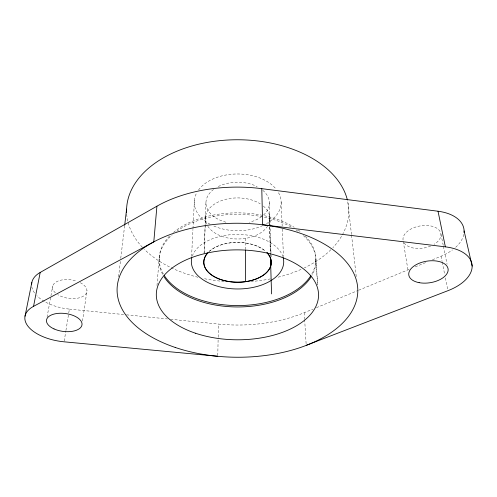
<?xml version="1.0" encoding="UTF-8"?>
<svg xmlns="http://www.w3.org/2000/svg" width="497" height="497" viewBox="0 0 497 497"><rect width="100%" height="100%" fill="white"/><g stroke="black" fill="none" stroke-linecap="round" stroke-linejoin="round"><path stroke-width="0.37" stroke-dasharray="2.48 1.86" d="M217.785 355.51L218.146 337.867M218.164 337.103L218.431 324.063A116.373 68.965 0.2 0 0 304.245 312.694L312.837 309.146M269.635 226.887L270.846 254.215M269.66 226.16L269.908 218.152M205.932 202.608L204.068 254.296L205.603 215.953M191.575 256.489L192.942 229.409M192.979 228.639L194.464 199.241M156.984 285.471L159.382 255.781M118.553 276.835L120.386 261.447M120.746 258.365L124.685 225.271M82.496 321.043L86.969 290.739M64.219 341.054L65.821 331.164M65.946 330.399L68.648 313.663M68.772 312.899L69.387 309.097A38.182 20.539 7.9 0 1 36.803 295.653M47.06 317.173L52.725 285.968M316.421 307.668L357.958 290.521M358.679 290.229L409.528 269.237M415.256 266.87L426.718 262.143M432.446 259.776L441.044 256.228A42.27 24.67 -9.9 0 0 452.444 249.923M69.387 309.097L125.76 314.756M126.536 314.837L167.464 318.944M170.552 319.254L218.431 324.063M440.982 234.379L443.268 245.568M443.417 246.313L447.076 264.211M441.044 256.228L442.094 261.472M442.243 262.217L444.79 274.953M445.387 277.947L447.635 289.186M403.272 241.511L408.149 271.095M351.478 234.516L347.745 201.521A111.086 71.127 0.2 0 1 332.866 247.68M351.565 235.28L356.262 276.711M315.831 260.801L317.658 285.11M315.906 258.744L317.713 284.943M304.245 312.694L304.611 318.77M304.655 319.528L306.121 343.812M270.884 254.98L270.958 256.502M281.153 202.279L282.172 226.036M282.302 229.105L283.483 256.694M269.43 202.733L271.014 254.433M271.039 255.203L271.089 256.744M269.163 214.101L270.393 255.166M245.332 238.405L245.388 249.221M34.535 292.944A38.182 20.539 7.9 0 1 31.858 287.067M463.8 234.422A42.27 24.67 -9.9 0 1 454.892 247.991M80.309 282.706A17.345 9.325 7.9 0 1 82.719 296.535A17.345 9.325 7.9 0 1 57.689 294.609M55.366 292.845A17.345 9.325 7.9 0 1 56.739 281.65A17.345 9.325 7.9 0 1 77.128 281.327M403.024 239.989A19.197 11.195 -9.9 0 1 429.47 225.731A19.197 11.195 -9.9 0 1 434.005 244.362M430.651 246.052A19.197 11.195 -9.9 0 1 404.185 242.977M303.375 235.597A78.458 46.308 0.2 0 1 312.141 275.089M162.612 274.276A78.458 46.308 0.2 0 1 172.31 234.789M176.721 231.279A78.458 46.308 0.2 0 1 291.801 227.309M296.082 229.931A78.458 46.308 0.2 0 1 297.902 231.186M278.531 192.718A43.469 28.385 0.2 0 1 265.137 224.408M262.751 225.588A43.469 28.385 0.2 0 1 212.542 225.476M210.163 224.29A43.469 28.385 0.2 0 1 196.862 192.538M198.502 190.003A43.469 28.385 0.2 0 1 236.671 173.981A43.469 28.385 0.2 0 1 275.947 188.941M192.314 256.023A46.19 27.273 0.2 0 1 237.771 234.429A46.19 27.273 0.2 0 1 282.83 256.477M262.783 190.314A31.752 20.725 0.2 0 1 263.528 215.046M261.633 216.605A31.752 20.725 0.2 0 1 249.488 222.221M225.955 222.202A31.752 20.725 0.2 0 1 213.629 189.4M218.264 186.543A31.752 20.725 0.2 0 1 257.154 186.623M208.914 251.706A33.74 19.911 0.2 0 1 265.224 251.004M330.884 249.711A111.086 71.127 0.2 0 1 304.313 267.889M301.058 269.386A111.086 71.127 0.2 0 1 277.164 277.419M270.443 278.892A111.086 71.127 0.2 0 1 250.929 281.519M224.166 281.457A111.086 71.127 0.2 0 1 203.155 278.432M197.943 277.239A111.086 71.127 0.2 0 1 144.323 249.295M142.347 247.251A111.086 71.127 0.2 0 1 126.71 214.213M263.317 206.056A32.268 20.532 0.2 0 1 268.622 224.246M267.635 226.073A32.268 20.532 0.2 0 1 237.231 238.982A32.268 20.532 0.2 0 1 207.355 225.489M206.64 224.11A32.268 20.532 0.2 0 1 221.072 200.8A32.268 20.532 0.2 0 1 260.198 203.801M305.344 236.125A78.346 46.358 0.2 0 1 311.65 274.356M163.364 274.015A78.346 46.358 0.2 0 1 170.266 235.323M173.459 232.422A78.346 46.358 0.2 0 1 294.181 227.297M298.107 229.925A78.346 46.358 0.2 0 1 301.095 232.229M209.411 251.265A33.734 19.905 0.2 0 1 265.721 251.445"/><path stroke-width="0.75" d="M464.055 232.671A42.27 24.67 -9.9 0 0 438.019 211.231L261.789 188.667A116.373 68.965 0.2 0 0 156.915 206.199L153.79 241.884L33.547 306.351A39.425 19.874 7.3 0 0 28.677 327.088A39.425 19.874 7.3 0 0 64.094 341.812L217.773 356.274M124.685 225.271L126.605 209.107M33.547 306.351L40.201 272.443L156.915 206.199M25.018 316.198L31.814 282.607M306.214 345.328L447.934 290.683A43.786 24.018 -9 0 0 472.125 265.485A43.786 24.018 -9 0 0 445.368 246.847L262.615 224.75L261.789 188.667M464.111 230.962L472.15 266.1M438.019 211.231L445.368 246.847M270.461 257.489L271.561 293.907M245.394 249.991L245.555 281.669M31.634 284.035A38.182 20.539 7.9 0 1 40.201 272.443M311.004 277.009A78.458 46.308 0.2 0 1 237.678 306.953A78.458 46.308 0.2 0 1 164.153 276.91M283.191 257.707A46.19 27.273 0.2 0 1 237.802 288.974A46.19 27.273 0.2 0 1 191.767 257.875M267.007 252.693A33.74 19.911 0.2 0 1 237.498 282.228A33.74 19.911 0.2 0 1 208.057 252.563M126.623 212.759A111.086 71.127 0.2 0 1 227.44 140.042A111.086 71.127 0.2 0 1 347.409 200.055M310.917 275.568A78.346 46.358 0.2 0 1 237.467 305.568A78.346 46.358 0.2 0 1 164.097 275.232M267.032 252.725A33.734 19.905 0.2 0 1 238.069 282.221A33.734 19.905 0.2 0 1 207.498 253.19M175.205 347.446A120.361 66.996 0.2 0 0 357.784 291.77A120.361 66.996 0.2 0 0 179.342 231.434A120.361 66.996 0.2 0 0 175.205 347.446M54.03 328.927A17.911 9.021 7.3 0 0 81.98 324.951A17.911 9.021 7.3 0 0 56.739 313.526A17.911 9.021 7.3 0 0 54.03 328.927M419.12 282.663A19.886 10.903 -9 0 0 448.145 269.43A19.886 10.903 -9 0 0 418.058 263.739A19.886 10.903 -9 0 0 419.12 282.663M195.538 333.238A81.123 44.96 0.2 0 0 318.54 295.827A81.123 44.96 0.2 0 0 198.216 255.383A81.123 44.96 0.2 0 0 195.538 333.238"/></g></svg>
